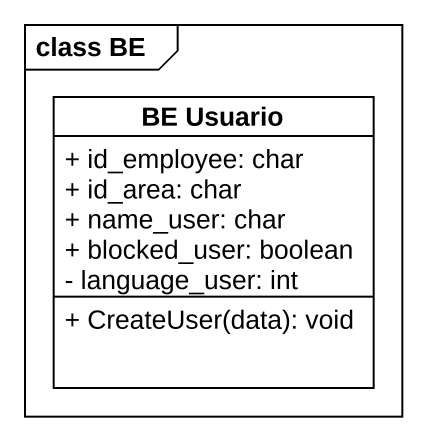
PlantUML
@startuml
mainframe class BE
hide circle
hide empty members
skinparam classAttributeIconSize 0
class "BE Usuario" as BE_Usuario {
  + id_employee: char
  + id_area: char
  + name_user: char
  + blocked_user: boolean
  - language_user: int
  + CreateUser(data): void
}
@enduml
